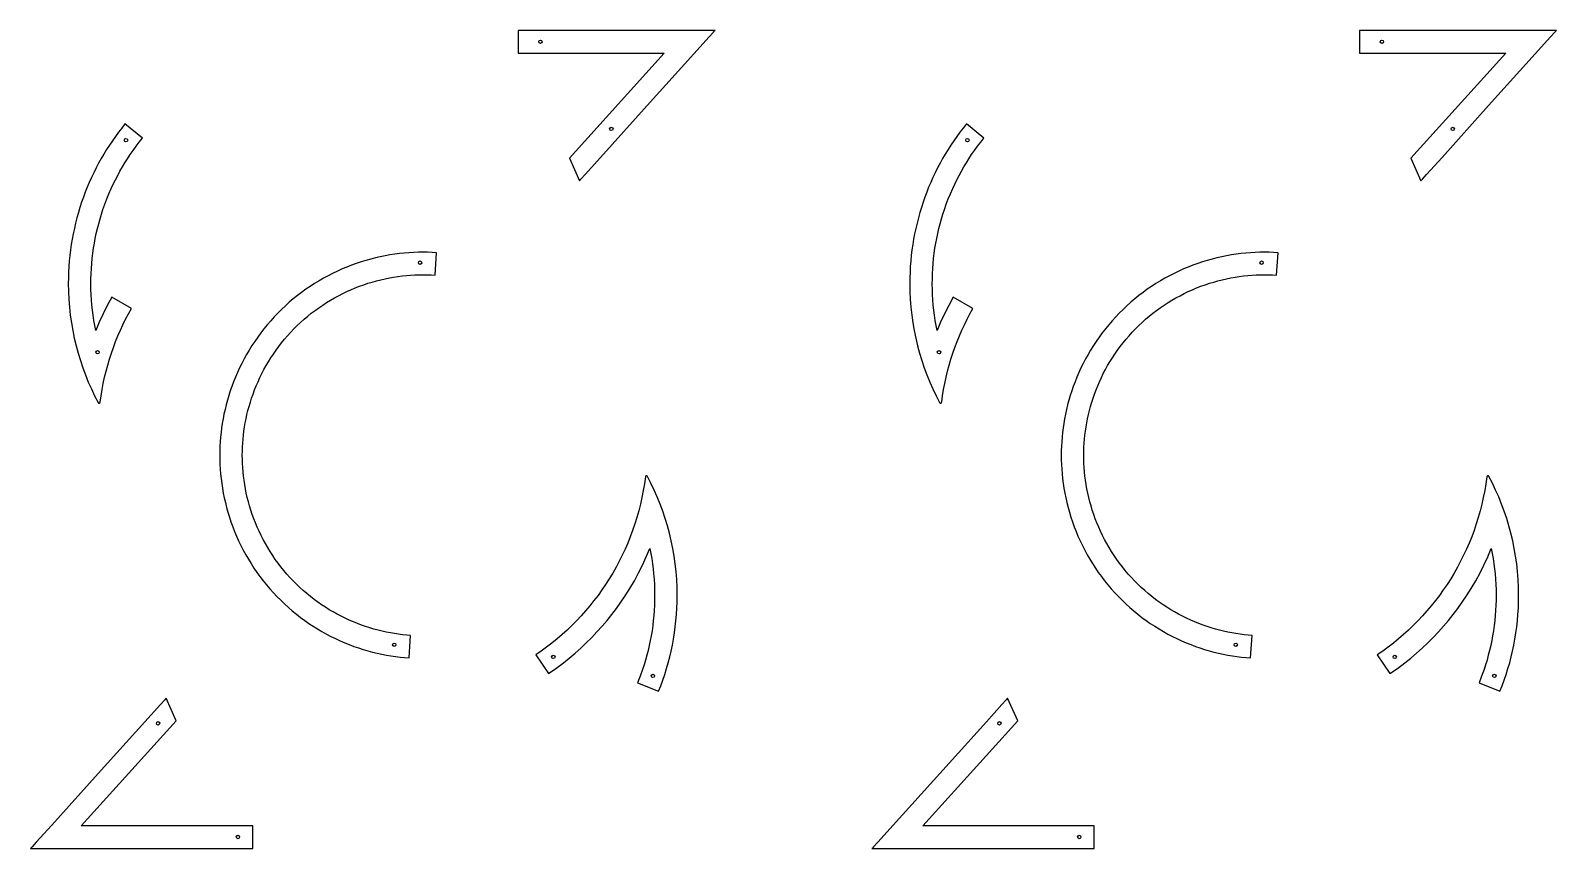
# Model space of a CAD drawing. Header units: millimetres. Extents: x -5172 to 15661, y -1212 to 2364.
# Drawn here: x 2517 to 5222, y 882 to 2332 of the extents above; entities that cross this region are included whole.
import ezdxf

# ---------------------------------------------------------------- set-up
doc = ezdxf.new("R2010")
doc.units = ezdxf.units.MM
doc.layers.get('0').update_dxf_attribs({"color": 18, "true_color": 0x000000})
doc.layers.add('TOP$Visible$Curves', color=1, linetype='Continuous', true_color=0xff0000)

msp = doc.modelspace()

# ---------------------------------------------------------------- linework, layer by layer
at = {"color": 7}
for centre in [(3421.1, 2312.2), (4912.5, 2312.2), (2686.6, 2137.8), (3546.8, 2157.7), (4177.9, 2137.8), (5038.1, 2157.7), (3207.8, 1920.7), (4699.2, 1920.7), (2636.3, 1761.9), (4127.6, 1761.9), (3162.1, 1243.5), (4653.4, 1243.5), (3444, 1221.8), (4935.3, 1221.8), (3620.5, 1188.2), (5111.8, 1188.2), (2743.4, 1104.2), (4234.7, 1104.2), (2884.9, 902.7), (4376.2, 902.7)]:
    msp.add_circle(centre, 3, dxfattribs=at)
at = {"layer": 'TOP$Visible$Curves', "lineweight": -3}
for points in [[(3730.6, 2332.2), (3730.6, 2332.2), (3730.6, 2332.2), (3730.5, 2332.2), (3730.1, 2332.2), (3728.6, 2332.2), (3722.8, 2332.2), (3700.6, 2332.2), (3621.6, 2332.2), (3381.6, 2332.2)], [(3381.6, 2332.2), (3381.6, 2292.2), (3640.6, 2292.2), (3472.4, 2105.8), (3490.2, 2065.8)], [(3490.2, 2065.8), (3490.2, 2065.8), (3490.2, 2065.8), (3490.3, 2066), (3490.9, 2066.5), (3492.9, 2068.8), (3500.5, 2077.2), (3527.7, 2107.4), (3610.4, 2199), (3693, 2290.6), (3720.3, 2320.8), (3727.9, 2329.2), (3729.9, 2331.4), (3730.4, 2332), (3730.6, 2332.2), (3730.6, 2332.2), (3730.6, 2332.2)], [(5221.9, 2332.2), (5221.9, 2332.2), (5221.9, 2332.2), (5221.8, 2332.2), (5221.4, 2332.2), (5219.9, 2332.2), (5214.1, 2332.2), (5192, 2332.2), (5112.9, 2332.2), (4873, 2332.2)], [(4873, 2332.2), (4873, 2292.2), (5132, 2292.2), (4963.7, 2105.8), (4981.5, 2065.8)], [(4981.5, 2065.8), (4981.5, 2065.8), (4981.5, 2065.8), (4981.7, 2066), (4982.2, 2066.5), (4984.2, 2068.8), (4991.8, 2077.2), (5019.1, 2107.4), (5101.7, 2199), (5184.4, 2290.6), (5211.6, 2320.8), (5219.2, 2329.2), (5221.3, 2331.4), (5221.8, 2332), (5221.9, 2332.2), (5221.9, 2332.2), (5221.9, 2332.2)], [(2684.8, 2166.7), (2679, 2159.4), (2673.3, 2152), (2667.8, 2144.5), (2662.5, 2136.8), (2657.3, 2129.1), (2652.2, 2121.2), (2647.4, 2113.2), (2642.6, 2105.1), (2638.1, 2096.9), (2633.7, 2088.6), (2629.5, 2080.2), (2625.5, 2071.6), (2621.6, 2063), (2617.9, 2054.3), (2614.4, 2045.5), (2611.1, 2036.6), (2607.9, 2027.7), (2605, 2018.6), (2602.2, 2009.5), (2599.6, 2000.2), (2597.2, 1990.9), (2595.1, 1981.5), (2593.1, 1972.1), (2591.3, 1962.6), (2589.7, 1953), (2588.3, 1943.3), (2587.1, 1933.6), (2586.1, 1923.8), (2585.4, 1913.9), (2584.8, 1904), (2584.5, 1894), (2584.4, 1884), (2584.6, 1869.7), (2585.3, 1855.6), (2586.4, 1841.6), (2587.9, 1827.6), (2589.9, 1813.9), (2592.2, 1800.2), (2595, 1786.7), (2598.2, 1773.4), (2601.7, 1760.2), (2605.7, 1747.2), (2610, 1734.3), (2614.7, 1721.6), (2619.8, 1709.1), (2625.2, 1696.8), (2631, 1684.7), (2637.2, 1672.8)], [(2715.8, 2141.5), (2684.8, 2166.7)], [(4176.1, 2166.7), (4170.3, 2159.4), (4164.7, 2152), (4159.2, 2144.5), (4153.8, 2136.8), (4148.6, 2129.1), (4143.6, 2121.2), (4138.7, 2113.2), (4134, 2105.1), (4129.4, 2096.9), (4125, 2088.6), (4120.8, 2080.2), (4116.8, 2071.6), (4112.9, 2063), (4109.2, 2054.3), (4105.7, 2045.5), (4102.4, 2036.6), (4099.3, 2027.7), (4096.3, 2018.6), (4093.5, 2009.5), (4091, 2000.2), (4088.6, 1990.9), (4086.4, 1981.5), (4084.4, 1972.1), (4082.6, 1962.6), (4081, 1953), (4079.6, 1943.3), (4078.4, 1933.6), (4077.5, 1923.8), (4076.7, 1913.9), (4076.2, 1904), (4075.9, 1894), (4075.7, 1884), (4076, 1869.7), (4076.6, 1855.6), (4077.7, 1841.6), (4079.3, 1827.6), (4081.2, 1813.9), (4083.6, 1800.2), (4086.3, 1786.7), (4089.5, 1773.4), (4093.1, 1760.2), (4097, 1747.2), (4101.4, 1734.3), (4106.1, 1721.6), (4111.1, 1709.1), (4116.6, 1696.8), (4122.4, 1684.7), (4128.5, 1672.8)], [(4207.2, 2141.5), (4176.1, 2166.7)], [(2632.9, 1800.6), (2631.2, 1809.5), (2629.6, 1818.4), (2628.3, 1827.4), (2627.1, 1836.4), (2626.2, 1845.6), (2625.4, 1854.8), (2624.9, 1864.1), (2624.5, 1873.3), (2624.4, 1882.5), (2624.5, 1891.8), (2624.8, 1901), (2625.2, 1910.3), (2625.9, 1919.3), (2626.8, 1928.3), (2627.8, 1937.3), (2629.1, 1946.2), (2630.6, 1955), (2632.2, 1963.8), (2634, 1972.5), (2636, 1981.2), (2638.2, 1989.7), (2640.6, 1998.2), (2643.1, 2006.6), (2645.8, 2014.9), (2649.2, 2024.3), (2652.7, 2033.6), (2656.5, 2042.9), (2660.4, 2052), (2664.1, 2059.8), (2667.9, 2067.6), (2671.9, 2075.2), (2676, 2082.8), (2680.3, 2090.3), (2684.7, 2097.7), (2689.3, 2105), (2694.1, 2112.2), (2699.3, 2119.7), (2704.6, 2127.1), (2710.2, 2134.3), (2715.8, 2141.5)], [(4124.3, 1800.6), (4122.5, 1809.5), (4121, 1818.4), (4119.6, 1827.4), (4118.5, 1836.4), (4117.5, 1845.6), (4116.8, 1854.8), (4116.2, 1864.1), (4115.9, 1873.3), (4115.7, 1882.5), (4115.8, 1891.8), (4116.1, 1901), (4116.6, 1910.3), (4117.2, 1919.3), (4118.1, 1928.3), (4119.2, 1937.3), (4120.4, 1946.2), (4121.9, 1955), (4123.5, 1963.8), (4125.3, 1972.5), (4127.4, 1981.2), (4129.5, 1989.7), (4131.9, 1998.2), (4134.4, 2006.6), (4137.2, 2014.9), (4140.5, 2024.3), (4144, 2033.6), (4147.8, 2042.9), (4151.8, 2052), (4155.4, 2059.8), (4159.2, 2067.6), (4163.2, 2075.2), (4167.3, 2082.8), (4171.6, 2090.3), (4176.1, 2097.7), (4180.7, 2105), (4185.4, 2112.2), (4190.6, 2119.7), (4196, 2127.1), (4201.5, 2134.3), (4207.2, 2141.5)], [(3237.2, 1938.4), (3229.2, 1938.9), (3221.2, 1939.1), (3213, 1939.2), (3204.8, 1939.1), (3196.6, 1938.9), (3188.2, 1938.4), (3179.9, 1937.7), (3171.4, 1936.9), (3163, 1935.8), (3154.5, 1934.5), (3146, 1933), (3137.4, 1931.3), (3128.9, 1929.3), (3120.3, 1927.2), (3111.8, 1924.8), (3103.3, 1922.2), (3094.8, 1919.3), (3086.3, 1916.3), (3077.9, 1913), (3069.5, 1909.5), (3061.2, 1905.8), (3052.9, 1901.8), (3044.8, 1897.6), (3036.7, 1893.2), (3028.7, 1888.6), (3020.8, 1883.8), (3013, 1878.7), (3005.4, 1873.5), (2997.8, 1868), (2990.4, 1862.3), (2983.2, 1856.5), (2976.1, 1850.5), (2969.1, 1844.2), (2962.4, 1837.8), (2955.8, 1831.3), (2949.3, 1824.6), (2943.1, 1817.7), (2937, 1810.7), (2931.2, 1803.5), (2925.5, 1796.2), (2920.1, 1788.8), (2914.8, 1781.2), (2909.8, 1773.6), (2905, 1765.9), (2900.4, 1758), (2896, 1750.1), (2891.8, 1742.2), (2887.8, 1734.1), (2884.1, 1726), (2880.6, 1717.9), (2877.3, 1709.7), (2874.2, 1701.5), (2871.4, 1693.3), (2868.7, 1685.1), (2866.3, 1676.8), (2864.1, 1668.6), (2862.1, 1660.3), (2860.3, 1652.1), (2858.7, 1644), (2857.3, 1635.8), (2856.1, 1627.7), (2855.1, 1619.6), (2854.3, 1611.6), (2853.6, 1603.6), (2853.2, 1595.6), (2852.9, 1587.6), (2852.8, 1579.5), (2852.9, 1571.3), (2853.2, 1563), (2853.7, 1554.7), (2854.3, 1546.3), (2855.2, 1537.9), (2856.3, 1529.4), (2857.6, 1520.9), (2859.1, 1512.4), (2860.8, 1503.9), (2862.7, 1495.3), (2864.9, 1486.8), (2867.3, 1478.2), (2869.9, 1469.7), (2872.7, 1461.2), (2875.8, 1452.7), (2879.1, 1444.3), (2882.6, 1435.9), (2886.3, 1427.6), (2890.3, 1419.4), (2894.4, 1411.2), (2898.8, 1403.1), (2903.5, 1395.1), (2908.3, 1387.2), (2913.3, 1379.4), (2918.6, 1371.8), (2924.1, 1364.3), (2929.7, 1356.9), (2935.6, 1349.6), (2941.6, 1342.5), (2947.8, 1335.6), (2954.2, 1328.8), (2960.8, 1322.2), (2967.5, 1315.8), (2974.4, 1309.5), (2981.4, 1303.5), (2988.6, 1297.6), (2995.9, 1292), (3003.3, 1286.5), (3010.8, 1281.3), (3018.4, 1276.2), (3026.2, 1271.4), (3034, 1266.8), (3041.9, 1262.4), (3049.9, 1258.2), (3057.9, 1254.3), (3066, 1250.5), (3074.2, 1247), (3082.3, 1243.7), (3090.5, 1240.6), (3098.8, 1237.8), (3107, 1235.1), (3115.2, 1232.7), (3123.5, 1230.5), (3131.7, 1228.5), (3139.9, 1226.7), (3148.1, 1225.1), (3156.3, 1223.7), (3164.4, 1222.5), (3172.4, 1221.5), (3180.5, 1220.7), (3188.4, 1220.1)], [(3234.5, 1898.5), (3237.2, 1938.4)], [(4728.5, 1938.4), (4720.6, 1938.9), (4712.5, 1939.1), (4704.4, 1939.2), (4696.2, 1939.1), (4687.9, 1938.9), (4679.6, 1938.4), (4671.2, 1937.7), (4662.8, 1936.9), (4654.3, 1935.8), (4645.8, 1934.5), (4637.3, 1933), (4628.8, 1931.3), (4620.2, 1929.3), (4611.7, 1927.2), (4603.1, 1924.8), (4594.6, 1922.2), (4586.1, 1919.3), (4577.6, 1916.3), (4569.2, 1913), (4560.8, 1909.5), (4552.5, 1905.8), (4544.3, 1901.8), (4536.1, 1897.6), (4528, 1893.2), (4520, 1888.6), (4512.1, 1883.8), (4504.4, 1878.7), (4496.7, 1873.5), (4489.2, 1868), (4481.8, 1862.3), (4474.5, 1856.5), (4467.4, 1850.5), (4460.5, 1844.2), (4453.7, 1837.8), (4447.1, 1831.3), (4440.7, 1824.6), (4434.4, 1817.7), (4428.4, 1810.7), (4422.5, 1803.5), (4416.9, 1796.2), (4411.4, 1788.8), (4406.2, 1781.2), (4401.1, 1773.6), (4396.3, 1765.9), (4391.7, 1758), (4387.3, 1750.1), (4383.1, 1742.2), (4379.2, 1734.1), (4375.4, 1726), (4371.9, 1717.9), (4368.6, 1709.7), (4365.5, 1701.5), (4362.7, 1693.3), (4360.1, 1685.1), (4357.6, 1676.8), (4355.4, 1668.6), (4353.4, 1660.3), (4351.6, 1652.1), (4350, 1644), (4348.6, 1635.8), (4347.4, 1627.7), (4346.4, 1619.6), (4345.6, 1611.6), (4345, 1603.6), (4344.5, 1595.6), (4344.2, 1587.6), (4344.1, 1579.5), (4344.2, 1571.3), (4344.5, 1563), (4345, 1554.7), (4345.7, 1546.3), (4346.5, 1537.9), (4347.6, 1529.4), (4348.9, 1520.9), (4350.4, 1512.4), (4352.1, 1503.9), (4354.1, 1495.3), (4356.2, 1486.8), (4358.6, 1478.2), (4361.2, 1469.7), (4364, 1461.2), (4367.1, 1452.7), (4370.4, 1444.3), (4373.9, 1435.9), (4377.6, 1427.6), (4381.6, 1419.4), (4385.8, 1411.2), (4390.2, 1403.1), (4394.8, 1395.1), (4399.6, 1387.2), (4404.7, 1379.4), (4409.9, 1371.8), (4415.4, 1364.3), (4421, 1356.9), (4426.9, 1349.6), (4432.9, 1342.5), (4439.1, 1335.6), (4445.5, 1328.8), (4452.1, 1322.2), (4458.8, 1315.8), (4465.7, 1309.5), (4472.7, 1303.5), (4479.9, 1297.6), (4487.2, 1292), (4494.6, 1286.5), (4502.1, 1281.3), (4509.8, 1276.2), (4517.5, 1271.4), (4525.3, 1266.8), (4533.2, 1262.4), (4541.2, 1258.2), (4549.3, 1254.3), (4557.4, 1250.5), (4565.5, 1247), (4573.7, 1243.7), (4581.9, 1240.6), (4590.1, 1237.8), (4598.3, 1235.1), (4606.6, 1232.7), (4614.8, 1230.5), (4623, 1228.5), (4631.2, 1226.7), (4639.4, 1225.1), (4647.6, 1223.7), (4655.7, 1222.5), (4663.8, 1221.5), (4671.8, 1220.7), (4679.8, 1220.1)], [(4725.8, 1898.5), (4728.5, 1938.4)], [(3191.1, 1260), (3184.1, 1260.5), (3176.9, 1261.3), (3169.8, 1262.1), (3162.5, 1263.2), (3155.3, 1264.4), (3148, 1265.9), (3140.7, 1267.5), (3133.4, 1269.2), (3126.1, 1271.2), (3118.8, 1273.4), (3111.4, 1275.7), (3104.1, 1278.3), (3096.8, 1281), (3089.6, 1283.9), (3082.3, 1287), (3075.1, 1290.4), (3068, 1293.9), (3060.9, 1297.6), (3053.9, 1301.5), (3046.9, 1305.6), (3040, 1309.9), (3033.3, 1314.4), (3026.6, 1319), (3020, 1323.9), (3013.5, 1328.9), (3007.1, 1334.1), (3000.9, 1339.5), (2994.8, 1345), (2988.8, 1350.7), (2982.9, 1356.6), (2977.3, 1362.6), (2971.7, 1368.8), (2966.4, 1375.1), (2961.2, 1381.6), (2956.1, 1388.1), (2951.3, 1394.8), (2946.6, 1401.6), (2942.1, 1408.6), (2937.8, 1415.6), (2933.7, 1422.7), (2929.8, 1429.9), (2926.1, 1437.1), (2922.6, 1444.5), (2919.3, 1451.9), (2916.1, 1459.3), (2913.2, 1466.8), (2910.5, 1474.3), (2908, 1481.9), (2905.7, 1489.4), (2903.6, 1497), (2901.6, 1504.6), (2899.9, 1512.2), (2898.4, 1519.8), (2897, 1527.4), (2895.9, 1534.9), (2894.9, 1542.5), (2894.2, 1549.9), (2893.6, 1557.4), (2893.1, 1564.8), (2892.9, 1572.1), (2892.8, 1579.4), (2892.9, 1586.7), (2893.1, 1593.8), (2893.6, 1600.9), (2894.1, 1608), (2894.8, 1615.1), (2895.7, 1622.3), (2896.8, 1629.5), (2898, 1636.8), (2899.4, 1644), (2901, 1651.3), (2902.8, 1658.6), (2904.8, 1666), (2907, 1673.3), (2909.3, 1680.6), (2911.8, 1687.9), (2914.6, 1695.2), (2917.5, 1702.5), (2920.6, 1709.7), (2923.9, 1716.9), (2927.5, 1724.1), (2931.2, 1731.1), (2935.1, 1738.2), (2939.2, 1745.1), (2943.5, 1752), (2947.9, 1758.8), (2952.6, 1765.5), (2957.5, 1772.1), (2962.5, 1778.6), (2967.7, 1784.9), (2973.1, 1791.2), (2978.6, 1797.3), (2984.3, 1803.3), (2990.2, 1809.1), (2996.2, 1814.8), (3002.4, 1820.3), (3008.7, 1825.7), (3015.1, 1830.9), (3021.7, 1835.9), (3028.4, 1840.8), (3035.2, 1845.4), (3042.1, 1849.9), (3049.1, 1854.2), (3056.3, 1858.3), (3063.4, 1862.2), (3070.7, 1866), (3078, 1869.5), (3085.4, 1872.8), (3092.9, 1875.9), (3100.4, 1878.8), (3107.9, 1881.5), (3115.5, 1884.1), (3123, 1886.4), (3130.6, 1888.5), (3138.2, 1890.4), (3145.8, 1892.1), (3153.4, 1893.7), (3161, 1895), (3168.5, 1896.2), (3176, 1897.1), (3183.5, 1897.9), (3191, 1898.5), (3198.4, 1898.9), (3205.7, 1899.2), (3213, 1899.2), (3220.2, 1899.2), (3227.4, 1898.9), (3234.5, 1898.5)], [(4682.5, 1260), (4675.4, 1260.5), (4668.3, 1261.3), (4661.1, 1262.1), (4653.9, 1263.2), (4646.6, 1264.4), (4639.3, 1265.9), (4632, 1267.5), (4624.7, 1269.2), (4617.4, 1271.2), (4610.1, 1273.4), (4602.8, 1275.7), (4595.5, 1278.3), (4588.2, 1281), (4580.9, 1283.9), (4573.7, 1287), (4566.5, 1290.4), (4559.3, 1293.9), (4552.2, 1297.6), (4545.2, 1301.5), (4538.3, 1305.6), (4531.4, 1309.9), (4524.6, 1314.4), (4517.9, 1319), (4511.3, 1323.9), (4504.8, 1328.9), (4498.4, 1334.1), (4492.2, 1339.5), (4486.1, 1345), (4480.1, 1350.7), (4474.3, 1356.6), (4468.6, 1362.6), (4463.1, 1368.8), (4457.7, 1375.1), (4452.5, 1381.6), (4447.5, 1388.1), (4442.6, 1394.8), (4438, 1401.6), (4433.5, 1408.6), (4429.2, 1415.6), (4425.1, 1422.7), (4421.1, 1429.9), (4417.4, 1437.1), (4413.9, 1444.5), (4410.6, 1451.9), (4407.5, 1459.3), (4404.6, 1466.8), (4401.8, 1474.3), (4399.3, 1481.9), (4397, 1489.4), (4394.9, 1497), (4393, 1504.6), (4391.2, 1512.2), (4389.7, 1519.8), (4388.4, 1527.4), (4387.2, 1534.9), (4386.3, 1542.5), (4385.5, 1549.9), (4384.9, 1557.4), (4384.5, 1564.8), (4384.2, 1572.1), (4384.1, 1579.4), (4384.2, 1586.7), (4384.5, 1593.8), (4384.9, 1600.9), (4385.4, 1608), (4386.2, 1615.1), (4387.1, 1622.3), (4388.1, 1629.5), (4389.4, 1636.8), (4390.8, 1644), (4392.4, 1651.3), (4394.2, 1658.6), (4396.1, 1666), (4398.3, 1673.3), (4400.6, 1680.6), (4403.2, 1687.9), (4405.9, 1695.2), (4408.8, 1702.5), (4412, 1709.7), (4415.3, 1716.9), (4418.8, 1724.1), (4422.5, 1731.1), (4426.4, 1738.2), (4430.5, 1745.1), (4434.8, 1752), (4439.3, 1758.8), (4443.9, 1765.5), (4448.8, 1772.1), (4453.8, 1778.6), (4459, 1784.9), (4464.4, 1791.2), (4469.9, 1797.3), (4475.7, 1803.3), (4481.5, 1809.1), (4487.6, 1814.8), (4493.7, 1820.3), (4500, 1825.7), (4506.5, 1830.9), (4513.1, 1835.9), (4519.7, 1840.8), (4526.6, 1845.4), (4533.5, 1849.9), (4540.5, 1854.2), (4547.6, 1858.3), (4554.8, 1862.2), (4562, 1866), (4569.4, 1869.5), (4576.8, 1872.8), (4584.2, 1875.9), (4591.7, 1878.8), (4599.2, 1881.5), (4606.8, 1884.1), (4614.4, 1886.4), (4622, 1888.5), (4629.5, 1890.4), (4637.1, 1892.1), (4644.7, 1893.7), (4652.3, 1895), (4659.8, 1896.2), (4667.4, 1897.1), (4674.9, 1897.9), (4682.3, 1898.5), (4689.7, 1898.9), (4697.1, 1899.2), (4704.3, 1899.2), (4711.6, 1899.2), (4718.7, 1898.9), (4725.8, 1898.5)], [(2661.5, 1859.5), (2653.5, 1844.8), (2645.9, 1829.8), (2639.2, 1815.3), (2632.9, 1800.6)], [(2640.9, 1673.5), (2642.5, 1684.7), (2644.3, 1695.8), (2646.3, 1706.8), (2648.7, 1717.7), (2651.3, 1728.5), (2654.2, 1739.2), (2657.3, 1749.8), (2660.7, 1760.2), (2664.3, 1770.6), (2668.1, 1780.8), (2672.2, 1791), (2676.6, 1801), (2681.2, 1810.8), (2686, 1820.6), (2691, 1830.2), (2696.3, 1839.7)], [(2696.3, 1839.7), (2661.5, 1859.5)], [(4152.9, 1859.5), (4144.8, 1844.8), (4137.3, 1829.8), (4130.5, 1815.3), (4124.3, 1800.6)], [(4132.3, 1673.5), (4133.8, 1684.7), (4135.6, 1695.8), (4137.7, 1706.8), (4140, 1717.7), (4142.6, 1728.5), (4145.5, 1739.2), (4148.6, 1749.8), (4152, 1760.2), (4155.6, 1770.6), (4159.5, 1780.8), (4163.6, 1791), (4167.9, 1801), (4172.5, 1810.8), (4177.3, 1820.6), (4182.3, 1830.2), (4187.6, 1839.7)], [(4187.6, 1839.7), (4152.9, 1859.5)], [(2637.2, 1672.8), (2637.2, 1672.8), (2637.2, 1672.8), (2637.2, 1672.7), (2637.3, 1672.7), (2637.3, 1672.7), (2637.3, 1672.6), (2637.3, 1672.6), (2637.3, 1672.6), (2637.4, 1672.5), (2637.4, 1672.5), (2637.4, 1672.5), (2637.4, 1672.4), (2637.5, 1672.4), (2637.5, 1672.4), (2637.5, 1672.4), (2637.5, 1672.3), (2637.6, 1672.3), (2637.6, 1672.3), (2637.6, 1672.3), (2637.7, 1672.2), (2637.7, 1672.2), (2637.7, 1672.2), (2637.8, 1672.2), (2637.8, 1672.1), (2637.8, 1672.1), (2637.9, 1672.1), (2637.9, 1672.1), (2637.9, 1672), (2638, 1672), (2638, 1672), (2638, 1672), (2638.1, 1672), (2638.1, 1671.9), (2638.2, 1671.9), (2638.2, 1671.9), (2638.2, 1671.9), (2638.3, 1671.9), (2638.3, 1671.9), (2638.3, 1671.9), (2638.4, 1671.8), (2638.4, 1671.8), (2638.5, 1671.8), (2638.5, 1671.8), (2638.5, 1671.8), (2638.6, 1671.8), (2638.6, 1671.8), (2638.7, 1671.8), (2638.7, 1671.8), (2638.7, 1671.8), (2638.8, 1671.8), (2638.8, 1671.8), (2638.9, 1671.8), (2638.9, 1671.8), (2638.9, 1671.8), (2639, 1671.8), (2639, 1671.8), (2639, 1671.8), (2639.1, 1671.8), (2639.1, 1671.8), (2639.2, 1671.8), (2639.2, 1671.8), (2639.2, 1671.8), (2639.3, 1671.8), (2639.3, 1671.8), (2639.3, 1671.8), (2639.4, 1671.8), (2639.4, 1671.8), (2639.5, 1671.8), (2639.5, 1671.8), (2639.5, 1671.9), (2639.6, 1671.9), (2639.6, 1671.9), (2639.6, 1671.9), (2639.7, 1671.9), (2639.7, 1671.9), (2639.7, 1671.9), (2639.8, 1672), (2639.8, 1672), (2639.9, 1672), (2639.9, 1672), (2639.9, 1672), (2640, 1672), (2640, 1672.1), (2640, 1672.1), (2640.1, 1672.1), (2640.1, 1672.1), (2640.1, 1672.2), (2640.2, 1672.2), (2640.2, 1672.2), (2640.2, 1672.2), (2640.3, 1672.3), (2640.3, 1672.3), (2640.3, 1672.3), (2640.3, 1672.3), (2640.4, 1672.4), (2640.4, 1672.4), (2640.4, 1672.4), (2640.5, 1672.5), (2640.5, 1672.5), (2640.5, 1672.5), (2640.5, 1672.6), (2640.6, 1672.6), (2640.6, 1672.6), (2640.6, 1672.7), (2640.6, 1672.7), (2640.6, 1672.7), (2640.7, 1672.8), (2640.7, 1672.8), (2640.7, 1672.8), (2640.7, 1672.9), (2640.7, 1672.9), (2640.8, 1672.9), (2640.8, 1673), (2640.8, 1673), (2640.8, 1673), (2640.8, 1673.1), (2640.8, 1673.1), (2640.8, 1673.2), (2640.9, 1673.2), (2640.9, 1673.2), (2640.9, 1673.3), (2640.9, 1673.3), (2640.9, 1673.3), (2640.9, 1673.4), (2640.9, 1673.4), (2640.9, 1673.4), (2640.9, 1673.5), (2640.9, 1673.5)], [(4128.5, 1672.8), (4128.5, 1672.8), (4128.6, 1672.8), (4128.6, 1672.7), (4128.6, 1672.7), (4128.6, 1672.7), (4128.6, 1672.6), (4128.7, 1672.6), (4128.7, 1672.6), (4128.7, 1672.5), (4128.7, 1672.5), (4128.7, 1672.5), (4128.8, 1672.4), (4128.8, 1672.4), (4128.8, 1672.4), (4128.9, 1672.4), (4128.9, 1672.3), (4128.9, 1672.3), (4128.9, 1672.3), (4129, 1672.3), (4129, 1672.2), (4129, 1672.2), (4129.1, 1672.2), (4129.1, 1672.2), (4129.1, 1672.1), (4129.2, 1672.1), (4129.2, 1672.1), (4129.2, 1672.1), (4129.3, 1672), (4129.3, 1672), (4129.3, 1672), (4129.4, 1672), (4129.4, 1672), (4129.4, 1671.9), (4129.5, 1671.9), (4129.5, 1671.9), (4129.6, 1671.9), (4129.6, 1671.9), (4129.6, 1671.9), (4129.7, 1671.9), (4129.7, 1671.8), (4129.8, 1671.8), (4129.8, 1671.8), (4129.8, 1671.8), (4129.9, 1671.8), (4129.9, 1671.8), (4130, 1671.8), (4130, 1671.8), (4130, 1671.8), (4130.1, 1671.8), (4130.1, 1671.8), (4130.1, 1671.8), (4130.2, 1671.8), (4130.2, 1671.8), (4130.3, 1671.8), (4130.3, 1671.8), (4130.3, 1671.8), (4130.4, 1671.8), (4130.4, 1671.8), (4130.5, 1671.8), (4130.5, 1671.8), (4130.5, 1671.8), (4130.6, 1671.8), (4130.6, 1671.8), (4130.6, 1671.8), (4130.7, 1671.8), (4130.7, 1671.8), (4130.8, 1671.8), (4130.8, 1671.8), (4130.8, 1671.8), (4130.9, 1671.9), (4130.9, 1671.9), (4130.9, 1671.9), (4131, 1671.9), (4131, 1671.9), (4131, 1671.9), (4131.1, 1671.9), (4131.1, 1672), (4131.2, 1672), (4131.2, 1672), (4131.2, 1672), (4131.3, 1672), (4131.3, 1672), (4131.3, 1672.1), (4131.4, 1672.1), (4131.4, 1672.1), (4131.4, 1672.1), (4131.5, 1672.2), (4131.5, 1672.2), (4131.5, 1672.2), (4131.6, 1672.2), (4131.6, 1672.3), (4131.6, 1672.3), (4131.6, 1672.3), (4131.7, 1672.3), (4131.7, 1672.4), (4131.7, 1672.4), (4131.8, 1672.4), (4131.8, 1672.5), (4131.8, 1672.5), (4131.8, 1672.5), (4131.9, 1672.6), (4131.9, 1672.6), (4131.9, 1672.6), (4131.9, 1672.7), (4132, 1672.7), (4132, 1672.7), (4132, 1672.8), (4132, 1672.8), (4132, 1672.8), (4132.1, 1672.9), (4132.1, 1672.9), (4132.1, 1672.9), (4132.1, 1673), (4132.1, 1673), (4132.1, 1673), (4132.2, 1673.1), (4132.2, 1673.1), (4132.2, 1673.2), (4132.2, 1673.2), (4132.2, 1673.2), (4132.2, 1673.3), (4132.2, 1673.3), (4132.2, 1673.3), (4132.2, 1673.4), (4132.2, 1673.4), (4132.3, 1673.4), (4132.3, 1673.5), (4132.3, 1673.5)], [(3610.8, 1541.7), (3610.8, 1541.7), (3610.8, 1541.8), (3610.8, 1541.8), (3610.8, 1541.8), (3610.7, 1541.9), (3610.7, 1541.9), (3610.7, 1541.9), (3610.7, 1542), (3610.7, 1542), (3610.6, 1542), (3610.6, 1542), (3610.6, 1542.1), (3610.6, 1542.1), (3610.5, 1542.1), (3610.5, 1542.2), (3610.5, 1542.2), (3610.4, 1542.2), (3610.4, 1542.2), (3610.4, 1542.3), (3610.4, 1542.3), (3610.3, 1542.3), (3610.3, 1542.3), (3610.3, 1542.4), (3610.2, 1542.4), (3610.2, 1542.4), (3610.2, 1542.4), (3610.1, 1542.5), (3610.1, 1542.5), (3610.1, 1542.5), (3610, 1542.5), (3610, 1542.5), (3609.9, 1542.6), (3609.9, 1542.6), (3609.9, 1542.6), (3609.8, 1542.6), (3609.8, 1542.6), (3609.8, 1542.6), (3609.7, 1542.7), (3609.7, 1542.7), (3609.6, 1542.7), (3609.6, 1542.7), (3609.6, 1542.7), (3609.5, 1542.7), (3609.5, 1542.7), (3609.4, 1542.7), (3609.4, 1542.7), (3609.4, 1542.7), (3609.3, 1542.7), (3609.3, 1542.7), (3609.2, 1542.8), (3609.2, 1542.8), (3609.2, 1542.8), (3609.1, 1542.8), (3609.1, 1542.8), (3609.1, 1542.8), (3609, 1542.8), (3609, 1542.8), (3608.9, 1542.8), (3608.9, 1542.8), (3608.9, 1542.7), (3608.8, 1542.7), (3608.8, 1542.7), (3608.7, 1542.7), (3608.7, 1542.7), (3608.7, 1542.7), (3608.6, 1542.7), (3608.6, 1542.7), (3608.6, 1542.7), (3608.5, 1542.7), (3608.5, 1542.7), (3608.5, 1542.7), (3608.4, 1542.6), (3608.4, 1542.6), (3608.3, 1542.6), (3608.3, 1542.6), (3608.3, 1542.6), (3608.2, 1542.6), (3608.2, 1542.6), (3608.2, 1542.5), (3608.1, 1542.5), (3608.1, 1542.5), (3608.1, 1542.5), (3608, 1542.5), (3608, 1542.4), (3608, 1542.4), (3607.9, 1542.4), (3607.9, 1542.4), (3607.9, 1542.3), (3607.8, 1542.3), (3607.8, 1542.3), (3607.8, 1542.3), (3607.7, 1542.2), (3607.7, 1542.2), (3607.7, 1542.2), (3607.7, 1542.2), (3607.6, 1542.1), (3607.6, 1542.1), (3607.6, 1542.1), (3607.5, 1542), (3607.5, 1542), (3607.5, 1542), (3607.5, 1541.9), (3607.4, 1541.9), (3607.4, 1541.9), (3607.4, 1541.8), (3607.4, 1541.8), (3607.4, 1541.8), (3607.3, 1541.7), (3607.3, 1541.7), (3607.3, 1541.7), (3607.3, 1541.6), (3607.3, 1541.6), (3607.2, 1541.6), (3607.2, 1541.5), (3607.2, 1541.5), (3607.2, 1541.4), (3607.2, 1541.4), (3607.2, 1541.4), (3607.2, 1541.3), (3607.2, 1541.3), (3607.1, 1541.3), (3607.1, 1541.2), (3607.1, 1541.2), (3607.1, 1541.2), (3607.1, 1541.1), (3607.1, 1541.1), (3607.1, 1541), (3607.1, 1541)], [(3630.5, 1161.1), (3634.4, 1170.9), (3638, 1180.9), (3641.5, 1191), (3644.7, 1201.2), (3647.6, 1211.4), (3650.3, 1221.8), (3652.8, 1232.3), (3655.1, 1242.9), (3657, 1253.6), (3658.8, 1264.3), (3660.2, 1275.2), (3661.4, 1286.1), (3662.4, 1297.1), (3663.1, 1308.2), (3663.5, 1319.3), (3663.6, 1330.5), (3663.4, 1344.8), (3662.7, 1358.9), (3661.6, 1373), (3660.1, 1386.9), (3658.2, 1400.7), (3655.8, 1414.3), (3653, 1427.8), (3649.9, 1441.1), (3646.3, 1454.3), (3642.3, 1467.4), (3638, 1480.2), (3633.3, 1492.9), (3628.2, 1505.4), (3622.8, 1517.7), (3617, 1529.8), (3610.8, 1541.7)], [(5102.2, 1541.7), (5102.2, 1541.7), (5102.1, 1541.8), (5102.1, 1541.8), (5102.1, 1541.8), (5102.1, 1541.9), (5102.1, 1541.9), (5102, 1541.9), (5102, 1542), (5102, 1542), (5102, 1542), (5101.9, 1542), (5101.9, 1542.1), (5101.9, 1542.1), (5101.9, 1542.1), (5101.8, 1542.2), (5101.8, 1542.2), (5101.8, 1542.2), (5101.7, 1542.2), (5101.7, 1542.3), (5101.7, 1542.3), (5101.7, 1542.3), (5101.6, 1542.3), (5101.6, 1542.4), (5101.6, 1542.4), (5101.5, 1542.4), (5101.5, 1542.4), (5101.5, 1542.5), (5101.4, 1542.5), (5101.4, 1542.5), (5101.3, 1542.5), (5101.3, 1542.5), (5101.3, 1542.6), (5101.2, 1542.6), (5101.2, 1542.6), (5101.2, 1542.6), (5101.1, 1542.6), (5101.1, 1542.6), (5101.1, 1542.7), (5101, 1542.7), (5101, 1542.7), (5100.9, 1542.7), (5100.9, 1542.7), (5100.9, 1542.7), (5100.8, 1542.7), (5100.8, 1542.7), (5100.7, 1542.7), (5100.7, 1542.7), (5100.7, 1542.7), (5100.6, 1542.7), (5100.6, 1542.8), (5100.5, 1542.8), (5100.5, 1542.8), (5100.5, 1542.8), (5100.4, 1542.8), (5100.4, 1542.8), (5100.3, 1542.8), (5100.3, 1542.8), (5100.3, 1542.8), (5100.2, 1542.8), (5100.2, 1542.7), (5100.2, 1542.7), (5100.1, 1542.7), (5100.1, 1542.7), (5100, 1542.7), (5100, 1542.7), (5100, 1542.7), (5099.9, 1542.7), (5099.9, 1542.7), (5099.9, 1542.7), (5099.8, 1542.7), (5099.8, 1542.7), (5099.8, 1542.6), (5099.7, 1542.6), (5099.7, 1542.6), (5099.6, 1542.6), (5099.6, 1542.6), (5099.6, 1542.6), (5099.5, 1542.6), (5099.5, 1542.5), (5099.5, 1542.5), (5099.4, 1542.5), (5099.4, 1542.5), (5099.4, 1542.5), (5099.3, 1542.4), (5099.3, 1542.4), (5099.3, 1542.4), (5099.2, 1542.4), (5099.2, 1542.3), (5099.2, 1542.3), (5099.1, 1542.3), (5099.1, 1542.3), (5099.1, 1542.2), (5099, 1542.2), (5099, 1542.2), (5099, 1542.2), (5099, 1542.1), (5098.9, 1542.1), (5098.9, 1542.1), (5098.9, 1542), (5098.8, 1542), (5098.8, 1542), (5098.8, 1541.9), (5098.8, 1541.9), (5098.8, 1541.9), (5098.7, 1541.8), (5098.7, 1541.8), (5098.7, 1541.8), (5098.7, 1541.7), (5098.6, 1541.7), (5098.6, 1541.7), (5098.6, 1541.6), (5098.6, 1541.6), (5098.6, 1541.6), (5098.6, 1541.5), (5098.5, 1541.5), (5098.5, 1541.4), (5098.5, 1541.4), (5098.5, 1541.4), (5098.5, 1541.3), (5098.5, 1541.3), (5098.5, 1541.3), (5098.5, 1541.2), (5098.5, 1541.2), (5098.5, 1541.2), (5098.4, 1541.1), (5098.4, 1541.1), (5098.4, 1541), (5098.4, 1541)], [(5121.8, 1161.1), (5125.7, 1170.9), (5129.4, 1180.9), (5132.8, 1191), (5136, 1201.2), (5139, 1211.4), (5141.7, 1221.8), (5144.2, 1232.3), (5146.4, 1242.9), (5148.4, 1253.6), (5150.1, 1264.3), (5151.6, 1275.2), (5152.8, 1286.1), (5153.7, 1297.1), (5154.4, 1308.2), (5154.8, 1319.3), (5154.9, 1330.5), (5154.7, 1344.8), (5154.1, 1358.9), (5153, 1373), (5151.4, 1386.9), (5149.5, 1400.7), (5147.1, 1414.3), (5144.4, 1427.8), (5141.2, 1441.1), (5137.6, 1454.3), (5133.7, 1467.4), (5129.3, 1480.2), (5124.6, 1492.9), (5119.6, 1505.4), (5114.1, 1517.7), (5108.3, 1529.8), (5102.2, 1541.7)], [(3607.1, 1541), (3605.4, 1528.7), (3603.4, 1516.6), (3601, 1504.6), (3598.3, 1492.6), (3595.4, 1480.8), (3592.1, 1469.2), (3588.5, 1457.6), (3584.6, 1446.2), (3580.4, 1434.9), (3575.9, 1423.8), (3571.1, 1412.9), (3566.1, 1402), (3560.7, 1391.4), (3555.1, 1380.9), (3549.3, 1370.6), (3543.1, 1360.4), (3536.7, 1350.4), (3530.1, 1340.6), (3523.2, 1331), (3516, 1321.6), (3508.7, 1312.4), (3501, 1303.4), (3493.2, 1294.6), (3485.1, 1286), (3476.8, 1277.6), (3468.3, 1269.4), (3459.6, 1261.5), (3450.7, 1253.8), (3441.5, 1246.3), (3432.2, 1239), (3422.7, 1232), (3412.9, 1225.3)], [(5098.4, 1541), (5096.7, 1528.7), (5094.7, 1516.6), (5092.3, 1504.6), (5089.7, 1492.6), (5086.7, 1480.8), (5083.4, 1469.2), (5079.8, 1457.6), (5075.9, 1446.2), (5071.7, 1434.9), (5067.2, 1423.8), (5062.5, 1412.9), (5057.4, 1402), (5052.1, 1391.4), (5046.5, 1380.9), (5040.6, 1370.6), (5034.5, 1360.4), (5028.1, 1350.4), (5021.4, 1340.6), (5014.5, 1331), (5007.4, 1321.6), (5000, 1312.4), (4992.4, 1303.4), (4984.5, 1294.6), (4976.5, 1286), (4968.2, 1277.6), (4959.6, 1269.4), (4950.9, 1261.5), (4942, 1253.8), (4932.9, 1246.3), (4923.5, 1239), (4914, 1232), (4904.3, 1225.3)], [(3435.3, 1192.2), (3448.7, 1201.5), (3461.8, 1211.3), (3472.3, 1219.8), (3482.6, 1228.5), (3492.7, 1237.5), (3502.5, 1246.8), (3512.1, 1256.3), (3521.4, 1266.2), (3530.4, 1276.2), (3539.2, 1286.5), (3547.6, 1297.1), (3555.8, 1307.9), (3563.7, 1318.9), (3571.3, 1330.2), (3579.6, 1343.4), (3587.6, 1356.9), (3595.1, 1370.7), (3602.1, 1384.7), (3608.8, 1399.2), (3615.1, 1414)], [(3615.1, 1414), (3616.8, 1405), (3618.4, 1396.1), (3619.7, 1387.1), (3620.9, 1378.1), (3621.8, 1368.9), (3622.6, 1359.7), (3623.1, 1350.5), (3623.5, 1341.2), (3623.6, 1332), (3623.5, 1322.7), (3623.3, 1313.5), (3622.8, 1304.3), (3622.1, 1295.2), (3621.2, 1286.2), (3620.2, 1277.3), (3618.9, 1268.3), (3617.5, 1259.5), (3615.8, 1250.8), (3614, 1242), (3612, 1233.4), (3609.8, 1224.8), (3607.5, 1216.4), (3604.9, 1208), (3602.2, 1199.6), (3598, 1187.8), (3593.4, 1176.2)], [(4926.7, 1192.2), (4940, 1201.5), (4953.1, 1211.3), (4963.6, 1219.8), (4974, 1228.5), (4984, 1237.5), (4993.9, 1246.8), (5003.4, 1256.3), (5012.7, 1266.2), (5021.8, 1276.2), (5030.5, 1286.5), (5039, 1297.1), (5047.2, 1307.9), (5055, 1318.9), (5062.6, 1330.2), (5071, 1343.4), (5078.9, 1356.9), (5086.4, 1370.7), (5093.4, 1384.7), (5100.2, 1399.2), (5106.4, 1414)], [(5106.4, 1414), (5108.2, 1405), (5109.7, 1396.1), (5111.1, 1387.1), (5112.2, 1378.1), (5113.2, 1368.9), (5113.9, 1359.7), (5114.5, 1350.5), (5114.8, 1341.2), (5114.9, 1332), (5114.9, 1322.7), (5114.6, 1313.5), (5114.1, 1304.3), (5113.4, 1295.2), (5112.6, 1286.2), (5111.5, 1277.3), (5110.2, 1268.3), (5108.8, 1259.5), (5107.2, 1250.8), (5105.3, 1242), (5103.3, 1233.4), (5101.1, 1224.8), (5098.8, 1216.4), (5096.2, 1208), (5093.5, 1199.6), (5089.3, 1187.8), (5084.8, 1176.2)], [(3188.4, 1220.1), (3191.1, 1260)], [(4679.8, 1220.1), (4682.5, 1260)], [(3412.9, 1225.3), (3435.3, 1192.2)], [(4904.3, 1225.3), (4926.7, 1192.2)], [(3593.4, 1176.2), (3630.5, 1161.1)], [(5084.8, 1176.2), (5121.8, 1161.1)], [(2757.9, 1148.8), (2757.9, 1148.7), (2757.8, 1148.7), (2757.7, 1148.6), (2757.2, 1148), (2755.2, 1145.8), (2747.5, 1137.3), (2720.3, 1107.1), (2637.6, 1015.5), (2555, 923.9), (2527.7, 893.8), (2520.1, 885.3), (2518.1, 883.1), (2517.6, 882.5), (2517.5, 882.4), (2517.4, 882.3), (2517.4, 882.3)], [(2911.4, 882.3), (2911.4, 922.3), (2607.4, 922.3), (2775.6, 1108.8), (2757.9, 1148.8)], [(4249.2, 1148.8), (4249.2, 1148.7), (4249.2, 1148.7), (4249, 1148.6), (4248.5, 1148), (4246.5, 1145.8), (4238.9, 1137.3), (4211.6, 1107.1), (4129, 1015.5), (4046.3, 923.9), (4019.1, 893.8), (4011.4, 885.3), (4009.4, 883.1), (4008.9, 882.5), (4008.8, 882.4), (4008.8, 882.3), (4008.7, 882.3)], [(4402.7, 882.3), (4402.7, 922.3), (4098.7, 922.3), (4267, 1108.8), (4249.2, 1148.8)], [(2517.4, 882.3), (2517.4, 882.3), (2517.4, 882.3), (2517.6, 882.3), (2518, 882.3), (2519.8, 882.3), (2526.6, 882.3), (2552.5, 882.3), (2643.9, 882.3), (2911.4, 882.3)], [(4008.7, 882.3), (4008.8, 882.3), (4008.8, 882.3), (4008.9, 882.3), (4009.3, 882.3), (4011.1, 882.3), (4018, 882.3), (4043.9, 882.3), (4135.2, 882.3), (4402.7, 882.3)]]:
    msp.add_lwpolyline(points, dxfattribs=at)

doc.saveas('drawing.dxf')
